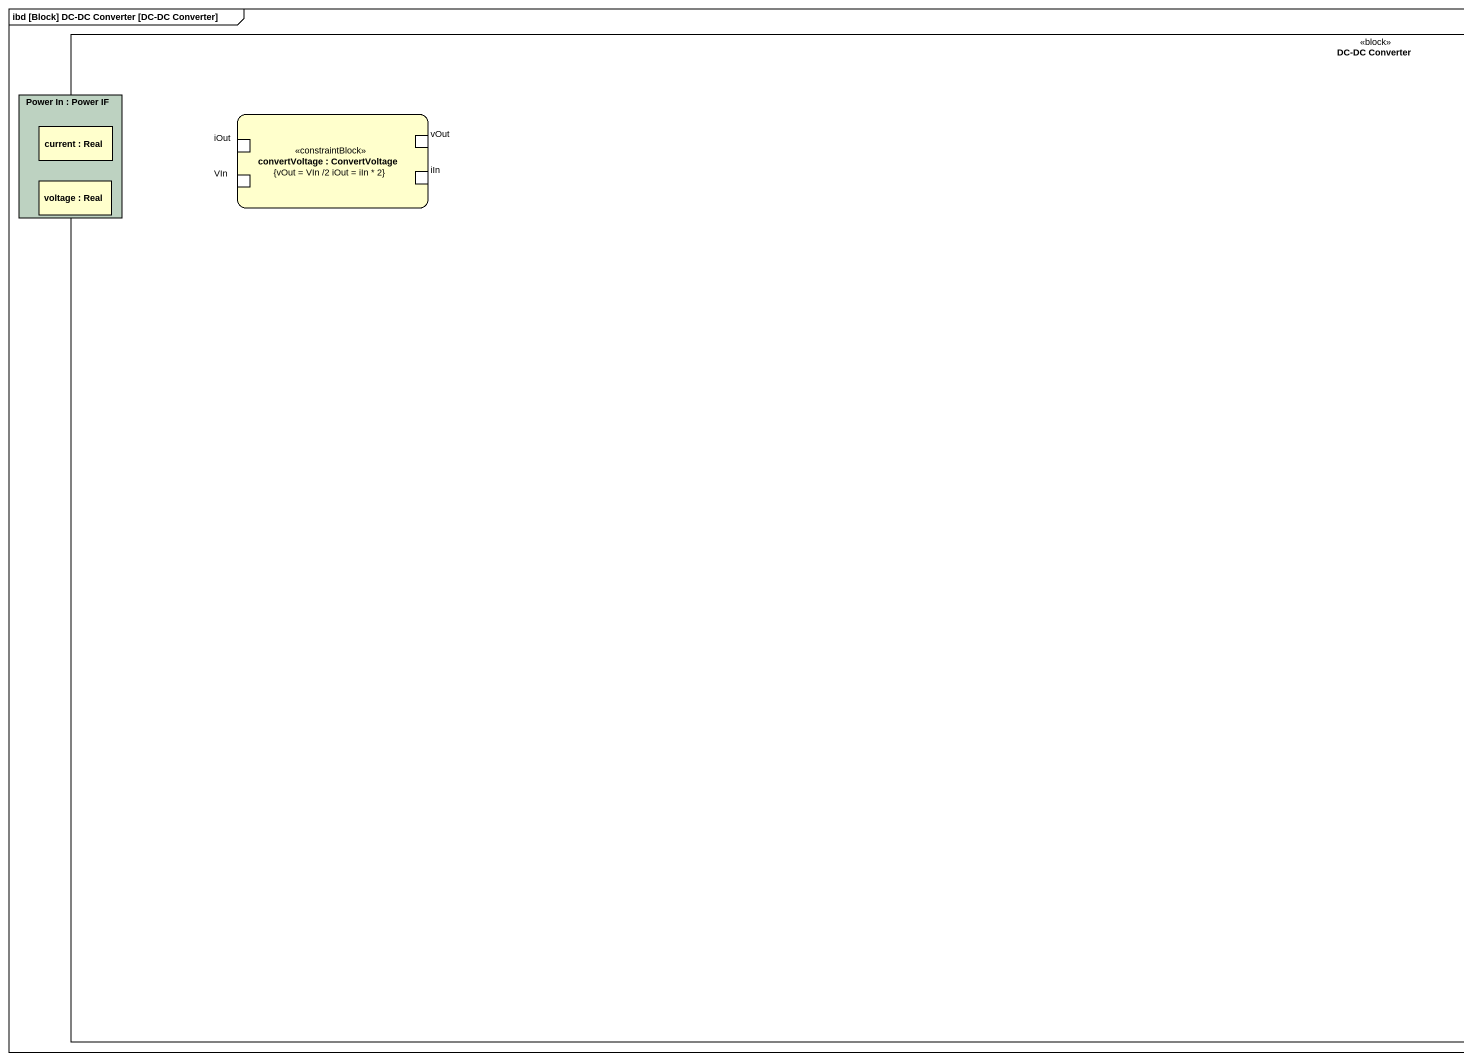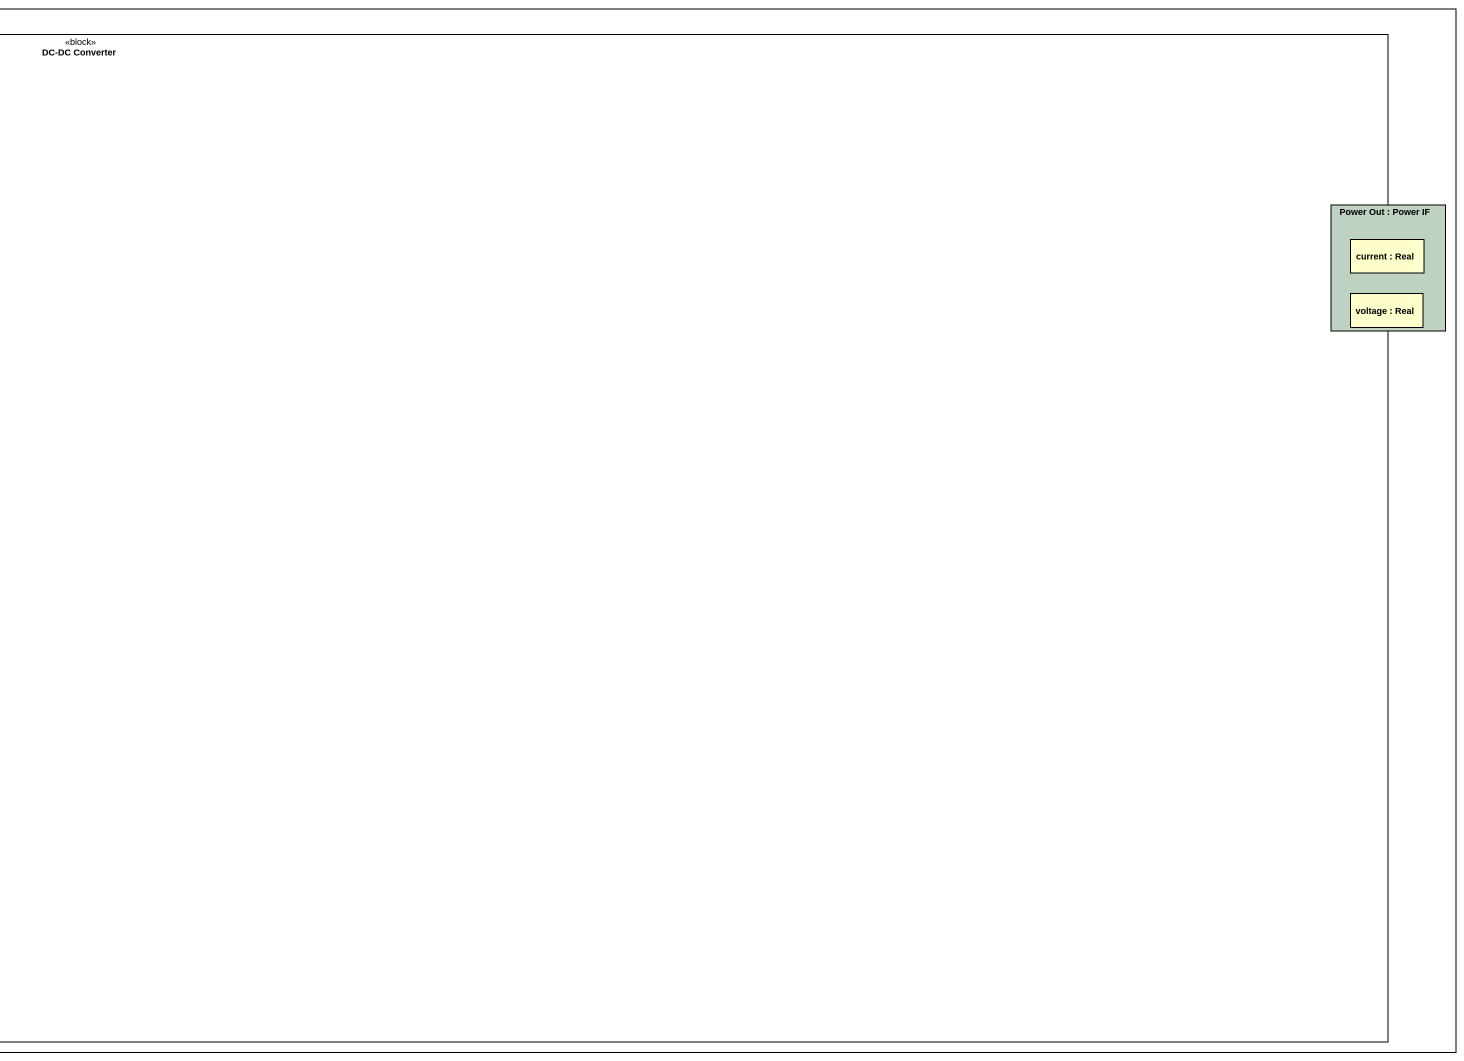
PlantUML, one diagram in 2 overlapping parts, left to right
@startuml
mainframe ibd [Block] DC-DC Converter [DC-DC Converter]
rectangle "DC-DC Converter" as DC_DC_Converter <<block>> {
  rectangle "Power In : Power IF" as Power_In #BDD2C1 {
    rectangle "current : Real" as current
    rectangle "voltage : Real" as voltage
  }
  rectangle "convertVoltage : ConvertVoltage\n{vOut = VIn /2 iOut = iIn * 2}" as convertVoltage <<constraintBlock>> {
    port iOut
    port vOut
    port VIn
    port iIn
  }
  rectangle "Power Out : Power IF" as Power_Out #BDD2C1 {
    rectangle "current : Real" as current_2
    rectangle "voltage : Real" as voltage_2
  }
}
@enduml
